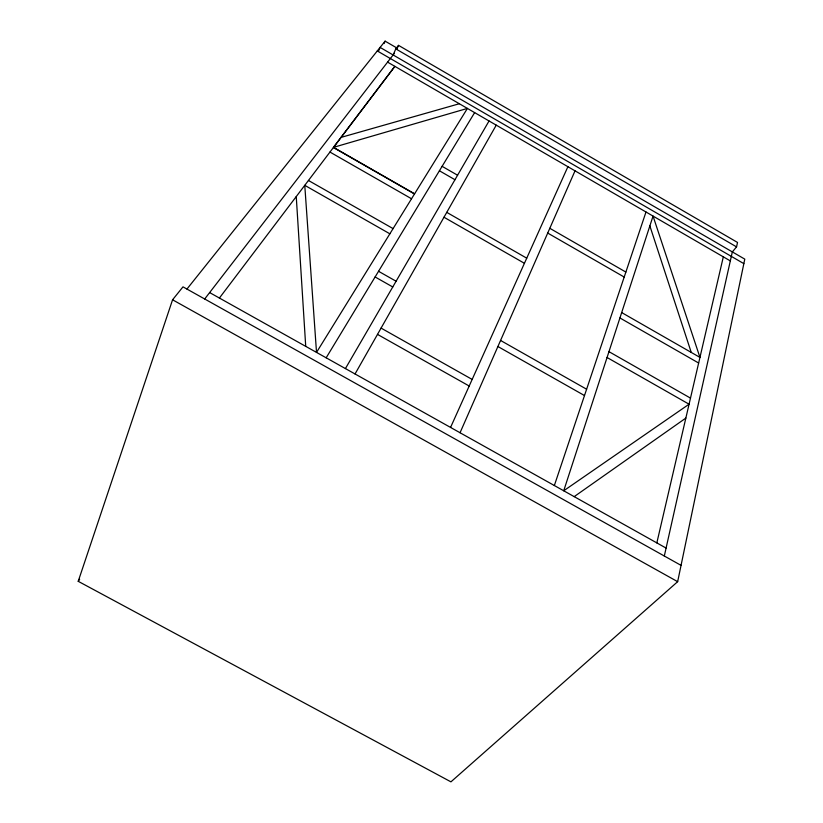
<?xml version="1.0" encoding="UTF-8"?>
<svg xmlns="http://www.w3.org/2000/svg" width="823" height="823" viewBox="0 0 823 823"><rect width="100%" height="100%" fill="white"/><g stroke="black" fill="none" stroke-linecap="round" stroke-linejoin="round"><path stroke-width="1.23" d="M681.053 565.37L182.994 286.857L172.573 299.788L78.216 581.316L450.932 781.85L677.658 581.676L744.784 259.132L380.113 47.415L378.59 50.944M664.315 556.009L732.336 251.91L736.554 246.879L737.521 242.446L398.527 45.368L395.801 48.886L393.116 54.956M656.836 542.902L723.324 256.848M554.352 485.529L645.993 211.995M384.104 43.506L385.113 41.15L396.923 48.012M460.047 432.744L575.03 170.834M396.737 49.411L398.527 45.368M450.562 427.435L567.901 166.699M355.042 373.961L496.248 125.147M345.423 368.581L489.047 120.971M326.165 357.799L474.634 112.617M78.216 581.316L79.646 579.269M414.597 193.806L333.5 147.348L394.875 66.344L219.412 298.039M204.69 298.986L394.505 53.156M186.944 289.058L385.113 41.15M574.187 496.639L685.847 418.084M333.5 147.348L467.413 108.42L316.516 352.398L304.767 185.329L389.865 233.804M341.051 137.39L459.337 103.739M209.639 292.577L666.085 548.077M172.573 299.788L677.658 581.676M381.07 328.099L472.165 379.434M377.5 334.395L469.192 386.018M375.113 276.97L392.766 286.97M497.905 346.514L584.495 395.554M378.549 271.292L396.1 281.229M500.569 340.455L586.614 389.228M308.45 180.474L393.085 228.609M608.969 351.658L690.487 398.116M607.065 357.501L689.077 404.206L563.724 490.775L653.05 216.089L699.951 357.408L621.674 312.565M446.755 212.365L526.73 258.175M333.408 147.523L414.504 193.971M329.961 152.06L411.541 198.765M443.988 217.241L524.426 263.298M619.925 317.956L698.645 363.025M442.105 166.328L457.578 175.227M549.805 228.3L625.861 272.074M439.41 170.773L454.975 179.723M547.717 233.063L624.194 277.042M387.582 62.126L730.32 260.901M395.801 48.886L736.554 246.879M377.294 50.944L743.848 263.638M649.861 225.893L691.238 352.409M296.249 196.574L305.724 346.349"/></g></svg>
